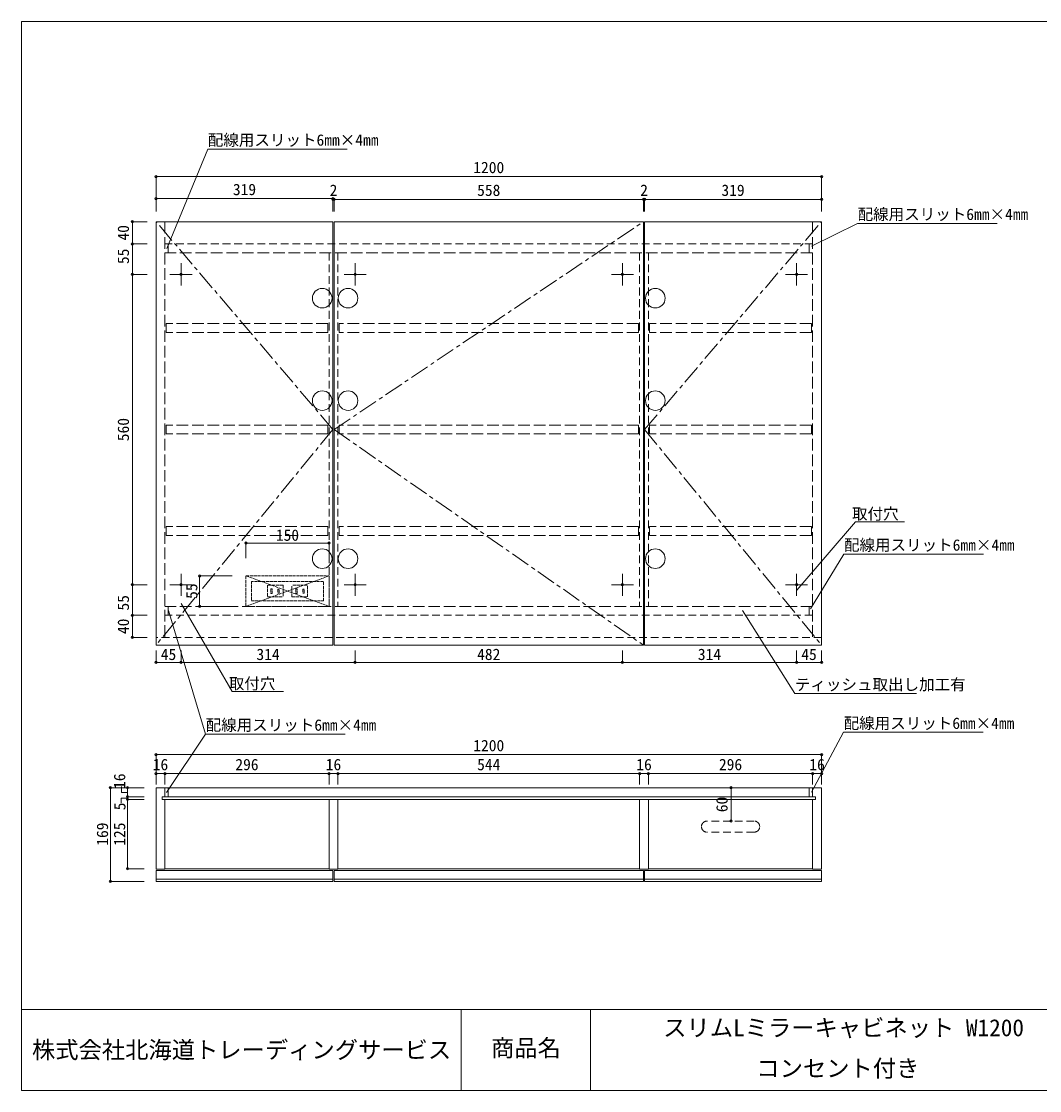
# Model space of a CAD drawing. Units: millimetres at full size, sheet at 1:7. Extents: x -1458 to 1457, y -965 to 964.
# Drawn here: x -1458 to 378, y -965 to 964 of the extents above; entities that cross this region are included whole.
import ezdxf
from ezdxf.enums import TextEntityAlignment as Align

# ---------------------------------------------------------------- set-up
doc = ezdxf.new("R2010")
doc.units = ezdxf.units.MM
doc.header["$LTSCALE"] = 7
doc.header["$PDMODE"] = 32
doc.header["$PDSIZE"] = 4.2
for name, pattern in [('CHAIN1', [8, 5, -1, 1, -1]), ('DASHED2', [3, 2, -1]), ('DASHED3', [4, 3, -1]), ('USER1', [1, 0.8, -0.2])]:
    doc.linetypes.add(name, pattern=pattern)
doc.layers.add('0-0_0', color=7, linetype='Continuous', lineweight=15)
doc.layers.add('1-0', color=7, linetype='Continuous', lineweight=15)
doc.styles.add('ＭＳ ゴシック', font='')
doc.styles.get('ＭＳ ゴシック').set_extended_font_data('MS Gothic')

msp = doc.modelspace()

# ---------------------------------------------------------------- linework, layer by layer
at = {"layer": '0-0_0'}
for p, q in [((-1457.609, -818.218), (1457.006, -818.218)), ((-664.535, -818.218), (-664.535, -964.67)), ((-431.202, -818.218), (-431.202, -964.67))]:
    msp.add_line(p, q, dxfattribs=at)
at = {"layer": '0-0_0', "lineweight": 18}
msp.add_lwpolyline([(-1457.609, -964.67), (1457.006, -964.67), (1457.006, 964.257), (-1457.609, 964.257)], close=True, dxfattribs=at)
at = {"layer": '1-0'}
for p, q in [((-1121.452, 733.878), (-1195.461, 554.455)), ((-1121.452, 733.878), (-972.769, 733.878)), ((-972.769, 733.878), (-869.992, 733.878)), ((-1214.781, 602.896), (-1214.781, -161.104)), ((-895.781, 602.896), (-1214.781, 602.896)), ((-895.781, -161.104), (-895.781, 602.896)), ((-895.781, 589.15), (-895.781, 602.896)), ((-893.781, 602.896), (-893.781, -161.104)), ((-893.781, 602.896), (-335.781, 602.896)), ((-333.781, -161.104), (-333.781, 602.896)), ((-333.781, 602.896), (-14.781, 602.896)), ((50.252, 599.901), (-33.047, 558.502)), ((-14.781, 602.896), (-14.781, -161.104)), ((50.252, 599.901), (198.935, 599.901)), ((198.935, 599.901), (301.711, 599.901)), ((-1169.781, 507.9), (-1169.781, 527.9)), ((-855.781, 507.9), (-855.781, 527.9)), ((-373.781, 507.9), (-373.781, 527.9)), ((-59.781, 507.9), (-59.781, 527.9)), ((-1169.781, 507.9), (-1189.781, 507.9)), ((-1169.781, 507.9), (-1169.781, 487.9)), ((-1169.781, 507.9), (-1149.781, 507.9)), ((-855.781, 507.9), (-875.781, 507.9)), ((-855.781, 507.9), (-855.781, 487.9)), ((-855.781, 507.9), (-835.781, 507.9)), ((-373.781, 507.9), (-393.781, 507.9)), ((-373.781, 507.9), (-373.781, 487.9)), ((-373.781, 507.9), (-353.781, 507.9)), ((-59.781, 507.9), (-79.781, 507.9)), ((-59.781, 507.9), (-59.781, 487.9)), ((-59.781, 507.9), (-39.781, 507.9)), ((-59.302, -61.81), (46.215, 61.522)), ((46.215, 61.522), (135.064, 61.522)), ((-1052.781, 23.037), (-902.781, 23.037)), ((-1052.781, 23.037), (-1052.781, -3.852)), ((-902.781, 23.037), (-902.781, -3.852)), ((-34.386, -95.682), (25.677, 3.206)), ((25.677, 3.206), (174.36, 3.206)), ((174.36, 3.206), (277.137, 3.206)), ((-1169.781, -52.104), (-1169.781, -32.104)), ((-1136.156, -36.104), (-1136.156, -91.104)), ((-1136.156, -36.104), (-1077.722, -36.104)), ((-855.781, -52.104), (-855.781, -32.104)), ((-373.781, -52.104), (-373.781, -32.104)), ((-59.781, -52.104), (-59.781, -32.104)), ((-1169.781, -52.104), (-1189.781, -52.104)), ((-1169.781, -52.104), (-1169.781, -72.104)), ((-1169.781, -52.104), (-1149.781, -52.104)), ((-855.781, -52.104), (-875.781, -52.104)), ((-855.781, -52.104), (-855.781, -72.104)), ((-855.781, -52.104), (-835.781, -52.104)), ((-373.781, -52.104), (-393.781, -52.104)), ((-373.781, -52.104), (-373.781, -72.104)), ((-373.781, -52.104), (-353.781, -52.104)), ((-59.781, -52.104), (-79.781, -52.104)), ((-59.781, -52.104), (-59.781, -72.104)), ((-59.781, -52.104), (-39.781, -52.104)), ((-1136.156, -91.104), (-1077.722, -91.104)), ((-1125.41, -321.58), (-1192.278, -98.317)), ((-62.877, -248.521), (-157.524, -98.639)), ((-895.781, -161.104), (-1214.781, -161.104)), ((-1214.781, -192.037), (-1214.781, -170.725)), ((-1169.781, -192.037), (-1169.781, -170.725)), ((-855.781, -192.037), (-855.781, -170.725)), ((-373.781, -192.037), (-373.781, -170.725)), ((-333.781, -161.104), (-14.781, -161.104)), ((-59.781, -192.037), (-59.781, -170.725)), ((-14.781, -192.037), (-14.781, -170.725)), ((-1214.781, -192.037), (-1169.781, -192.037)), ((-1169.781, -192.037), (-855.781, -192.037)), ((-855.781, -192.037), (-373.781, -192.037)), ((-373.781, -192.037), (-59.781, -192.037)), ((-59.781, -192.037), (-14.781, -192.037)), ((-62.877, -248.521), (156.49, -248.521)), ((-1125.41, -321.58), (-1196.089, -426.705)), ((-1125.41, -321.58), (-976.727, -321.58)), ((-976.727, -321.58), (-873.95, -321.58)), ((25.129, -318.28), (-33.059, -426.333)), ((25.129, -318.28), (173.812, -318.28)), ((173.812, -318.28), (276.589, -318.28)), ((-1277.074, -426.857), (-1277.074, -415.953)), ((-1214.781, -418.403), (-14.781, -418.403)), ((-1198.781, -418.403), (-1198.781, -434.403)), ((-30.781, -418.403), (-30.781, -434.403)), ((-14.781, -418.403), (-14.781, -565.403)), ((-1277.721, -436.884), (-1277.721, -445.489)), ((-1266.567, -436.884), (-1277.721, -436.884)), ((-1266.169, -426.857), (-1277.074, -426.857)), ((-1203.781, -434.403), (-1203.781, -439.403)), ((-1203.781, -434.403), (-25.781, -434.403)), ((-1203.781, -439.403), (-25.781, -439.403)), ((-1198.781, -439.403), (-1198.781, -565.403)), ((-886.781, -439.903), (-886.781, -565.403)), ((-342.781, -439.903), (-342.781, -565.403)), ((-326.781, -439.903), (-326.781, -565.403)), ((-25.781, -434.403), (-25.781, -439.403)), ((-1198.781, -564.403), (-902.781, -564.403)), ((-895.781, -567.403), (-895.781, -587.403)), ((-886.781, -564.403), (-342.781, -564.403)), ((-326.781, -565.403), (-342.781, -565.403)), ((-335.781, -567.403), (-335.781, -587.403)), ((-333.781, -567.403), (-333.781, -587.403)), ((-326.781, -564.403), (-30.781, -564.403)), ((-1214.781, -583.403), (-895.781, -583.403)), ((-1214.781, -587.403), (-895.781, -587.403)), ((-893.781, -583.403), (-335.781, -583.403)), ((-893.781, -587.403), (-335.781, -587.403)), ((-333.781, -583.403), (-14.781, -583.403)), ((-333.781, -587.403), (-14.781, -587.403))]:
    msp.add_line(p, q, dxfattribs=at)
at = {"layer": '1-0', "color": 4, "lineweight": 9}
for p, q in [((-1214.781, 684.3), (-1214.781, 621.074)), ((-1214.781, 684.3), (-14.781, 684.3)), ((-14.781, 684.3), (-14.781, 621.074)), ((-1214.781, 644.608), (-1214.781, 621.074)), ((-1214.781, 644.608), (-895.781, 644.608)), ((-895.781, 644.608), (-895.781, 621.074)), ((-895.781, 643.223), (-895.781, 621.074)), ((-895.781, 643.223), (-893.781, 643.223)), ((-893.781, 643.223), (-335.781, 643.223)), ((-893.781, 643.223), (-893.781, 621.074)), ((-335.781, 643.223), (-333.781, 643.223)), ((-335.781, 643.223), (-335.781, 621.074)), ((-333.781, 643.223), (-14.781, 643.223)), ((-333.781, 643.223), (-333.781, 621.074)), ((-14.781, 643.223), (-14.781, 621.074)), ((-1257.453, 602.896), (-1230.978, 602.896)), ((-1257.453, 602.896), (-1257.453, 562.9)), ((-1257.453, 562.9), (-1257.453, 517.9)), ((-1257.453, 562.9), (-1230.978, 562.9)), ((-1257.453, 517.9), (-1257.453, -62.104)), ((-1257.453, 507.9), (-1230.978, 507.9)), ((-1257.453, -52.104), (-1230.978, -52.104)), ((-1257.453, -62.104), (-1257.453, -107.104)), ((-1257.453, -107.104), (-1257.453, -147.104)), ((-1257.453, -107.104), (-1230.978, -107.104)), ((-1257.453, -147.104), (-1230.978, -147.104)), ((-1214.781, -358.55), (-1214.781, -412.665)), ((-1214.781, -358.55), (-14.781, -358.55)), ((-14.781, -358.55), (-14.781, -412.665)), ((-1214.781, -392.801), (-1214.781, -412.665)), ((-1214.781, -392.801), (-1198.781, -392.801)), ((-1198.781, -392.801), (-902.781, -392.801)), ((-1198.781, -392.801), (-1198.781, -412.665)), ((-902.781, -392.801), (-886.781, -392.801)), ((-902.781, -392.801), (-902.781, -412.665)), ((-886.781, -392.801), (-342.781, -392.801)), ((-886.781, -392.801), (-886.781, -412.665)), ((-342.781, -392.801), (-326.781, -392.801)), ((-342.781, -392.801), (-342.781, -412.665)), ((-326.781, -392.801), (-30.781, -392.801)), ((-326.781, -392.801), (-326.781, -412.665)), ((-30.781, -392.801), (-14.781, -392.801)), ((-30.781, -392.801), (-30.781, -412.665)), ((-14.781, -392.801), (-14.781, -412.665)), ((-1297.161, -418.403), (-1236.433, -418.403)), ((-1266.269, -418.403), (-1236.433, -418.403)), ((-1266.269, -418.403), (-1266.269, -434.403)), ((-177.956, -418.403), (-177.956, -478.403)), ((-1266.269, -434.403), (-1266.269, -439.403)), ((-1266.269, -434.403), (-1236.433, -434.403)), ((-1266.269, -439.403), (-1266.269, -564.403)), ((-1266.269, -439.403), (-1236.433, -439.403)), ((-1266.269, -564.403), (-1236.433, -564.403))]:
    msp.add_line(p, q, dxfattribs=at)
at = {"layer": '1-0', "linetype": 'CHAIN1'}
for p, q in [((-895.781, 227.896), (-1214.781, 602.896)), ((-893.781, 227.896), (-335.781, 602.896)), ((-333.781, 227.896), (-14.781, 602.896)), ((-895.781, 227.896), (-1214.781, -161.104)), ((-893.781, 227.896), (-335.781, -161.104)), ((-333.781, 227.896), (-14.781, -161.104))]:
    msp.add_line(p, q, dxfattribs=at)
at = {"layer": '1-0', "linetype": 'DASHED3'}
for p, q in [((-1198.781, 602.896), (-1198.781, -147.104)), ((-30.781, 602.896), (-30.781, -147.104)), ((-1192.781, 562.9), (-1192.781, 546.9)), ((-36.781, 562.9), (-36.781, 546.9)), ((-30.781, 546.9), (-1198.781, 546.9)), ((-1196.781, 418.989), (-1196.781, 402.989)), ((-904.781, 418.989), (-1196.781, 418.989)), ((-904.781, 418.989), (-904.781, 402.989)), ((-884.781, 418.989), (-884.781, 402.989)), ((-344.781, 418.989), (-884.781, 418.989)), ((-344.781, 418.989), (-344.781, 402.989)), ((-324.781, 418.989), (-324.781, 402.989)), ((-32.781, 418.989), (-324.781, 418.989)), ((-32.781, 418.989), (-32.781, 402.989)), ((-904.781, 402.989), (-1196.781, 402.989)), ((-344.781, 402.989), (-884.781, 402.989)), ((-32.781, 402.989), (-324.781, 402.989)), ((-1196.781, 235.932), (-1196.781, 219.932)), ((-904.781, 235.932), (-1196.781, 235.932)), ((-904.781, 235.932), (-904.781, 219.932)), ((-344.781, 235.932), (-884.781, 235.932)), ((-884.781, 235.932), (-884.781, 219.932)), ((-344.781, 235.932), (-344.781, 219.932)), ((-32.781, 235.932), (-324.781, 235.932)), ((-324.781, 235.932), (-324.781, 219.932)), ((-32.781, 235.932), (-32.781, 219.932)), ((-904.781, 219.932), (-1196.781, 219.932)), ((-344.781, 219.932), (-884.781, 219.932)), ((-32.781, 219.932), (-324.781, 219.932)), ((-1196.781, 52.875), (-1196.781, 36.875)), ((-904.781, 52.875), (-1196.781, 52.875)), ((-904.781, 52.875), (-904.781, 36.875)), ((-884.781, 52.875), (-884.781, 36.875)), ((-344.781, 52.875), (-884.781, 52.875)), ((-344.781, 52.875), (-344.781, 36.875)), ((-324.781, 52.875), (-324.781, 36.875)), ((-32.781, 52.875), (-324.781, 52.875)), ((-32.781, 52.875), (-32.781, 36.875)), ((-904.781, 36.875), (-1196.781, 36.875)), ((-344.781, 36.875), (-884.781, 36.875)), ((-32.781, 36.875), (-324.781, 36.875)), ((-30.781, -91.104), (-1198.781, -91.104)), ((-1192.781, -91.104), (-1192.781, -107.104)), ((-36.781, -91.104), (-36.781, -107.104)), ((-1192.781, -418.403), (-1192.781, -434.403)), ((-36.781, -418.403), (-36.781, -434.403))]:
    msp.add_line(p, q, dxfattribs=at)
at = {"layer": '1-0', "linetype": 'DASHED2'}
for p, q in [((-30.781, 562.9), (-1198.781, 562.9)), ((-342.781, 563.15), (-342.781, 562.9)), ((-326.781, 563.15), (-326.781, 562.9)), ((-902.781, 546.9), (-902.781, -91.104)), ((-886.781, 546.9), (-886.781, -91.104)), ((-342.781, 546.9), (-342.781, -91.104)), ((-326.781, 546.9), (-326.781, -91.104)), ((-30.781, -107.104), (-1198.781, -107.104)), ((-14.781, -147.104), (-1214.781, -147.104)), ((-136.281, -478.403), (-221.281, -478.403)), ((-136.281, -498.403), (-221.281, -498.403))]:
    msp.add_line(p, q, dxfattribs=at)
at = {"layer": '1-0', "linetype": 'USER1'}
for p, q in [((-1052.781, -36.104), (-902.781, -91.104)), ((-1052.781, -91.104), (-902.781, -36.104)), ((-1013.781, -53.104), (-1013.781, -74.104)), ((-985.781, -53.104), (-1013.781, -53.104)), ((-985.781, -53.104), (-985.781, -74.104)), ((-969.781, -74.104), (-969.781, -53.104)), ((-941.781, -53.104), (-969.781, -53.104)), ((-941.781, -74.104), (-941.781, -53.104)), ((-1013.781, -74.104), (-985.781, -74.104)), ((-969.781, -74.104), (-941.781, -74.104))]:
    msp.add_line(p, q, dxfattribs=at)
at = {"layer": '1-0'}
for points in [[(-893.781, -161.104), (-335.781, -161.104), (-335.781, 602.896)], [(-1169.781, -85.85), (-1077.631, -244.731), (-984.98, -244.731)], [(-1214.781, -418.403), (-1214.781, -565.403), (-1198.781, -565.403)], [(-902.781, -439.903), (-902.781, -565.403), (-886.781, -565.403)], [(-30.781, -439.403), (-30.781, -565.403), (-14.781, -565.403)], [(-895.781, -567.403), (-1214.781, -567.403), (-1214.781, -587.403)], [(-335.781, -567.403), (-893.781, -567.403), (-893.781, -587.403)], [(-333.781, -567.403), (-14.781, -567.403), (-14.781, -587.403)]]:
    msp.add_lwpolyline(points, dxfattribs=at)
at = {"layer": '1-0', "linetype": 'USER1'}
for points in [[(-902.781, -91.104), (-1052.781, -91.104), (-1052.781, -36.104), (-902.781, -36.104)], [(-912.781, -81.104), (-912.781, -46.104), (-1042.781, -46.104), (-1042.781, -81.104)], [(-1005.531, -67.954), (-1005.531, -59.254), (-1007.731, -59.254), (-1007.731, -67.954)], [(-992.831, -67.104), (-992.831, -60.104), (-995.031, -60.104), (-995.031, -67.104)], [(-960.531, -67.954), (-960.531, -59.254), (-962.731, -59.254), (-962.731, -67.954)], [(-947.831, -67.104), (-947.831, -60.104), (-950.031, -60.104), (-950.031, -67.104)]]:
    msp.add_lwpolyline(points, close=True, dxfattribs=at)
at = {"layer": '1-0', "color": 4, "lineweight": 9}
msp.add_lwpolyline([(-1297.161, -418.403), (-1297.161, -587.407), (-1236.433, -587.407)], dxfattribs=at)
at = {"layer": '1-0'}
for centre, radius in [((-1169.781, 507.9), 2), ((-855.781, 507.9), 2), ((-373.781, 507.9), 2), ((-59.781, 507.9), 2), ((-915.145, 464.874), 17.647), ((-868.571, 464.874), 17.647), ((-314.417, 464.874), 17.647), ((-915.145, 280.136), 17.647), ((-868.571, 280.136), 17.647), ((-314.417, 280.136), 17.647), ((-915.145, -5.016), 17.647), ((-868.571, -5.016), 17.647), ((-314.417, -5.016), 17.647), ((-1169.781, -52.104), 2), ((-855.781, -52.104), 2), ((-373.781, -52.104), 2), ((-59.781, -52.104), 2)]:
    msp.add_circle(centre, radius, dxfattribs=at)
at = {"layer": '1-0', "linetype": 'DASHED2'}
for centre, start, end in [((-221.281, -488.403), 90, 180), ((-136.281, -488.403), 0, 90), ((-221.281, -488.403), 180, 270), ((-136.281, -488.403), 270, 0)]:
    msp.add_arc(centre, 10, start, end, dxfattribs=at)
at = {"layer": '1-0', "color": 6}
for p in [(-1214.781, 684.3), (-14.781, 684.3), (-1214.781, 644.608), (-895.781, 644.608), (-895.781, 643.223), (-893.781, 643.223), (-335.781, 643.223), (-333.781, 643.223), (-14.781, 643.223), (-1257.453, 602.896), (-1257.453, 562.9), (-1257.453, 507.9), (-1257.453, -52.104), (-1257.453, -107.104), (-1257.453, -147.104), (-1214.781, -358.55), (-14.781, -358.55), (-1214.781, -392.801), (-1198.781, -392.801), (-902.781, -392.801), (-886.781, -392.801), (-342.781, -392.801), (-326.781, -392.801), (-30.781, -392.801), (-14.781, -392.801), (-1297.161, -418.403), (-1266.269, -418.403), (-177.956, -418.403), (-1266.269, -434.403), (-1266.269, -439.403), (-177.956, -478.403), (-1266.269, -564.403), (-1297.161, -587.407)]:
    msp.add_point(p, dxfattribs=at)
at = {"layer": '1-0'}
for p in [(-1052.781, 23.037), (-902.781, 23.037), (-1136.156, -36.104), (-1136.156, -91.104), (-1214.781, -192.037), (-1169.781, -192.037), (-855.781, -192.037), (-373.781, -192.037), (-59.781, -192.037), (-14.781, -192.037)]:
    msp.add_point(p, dxfattribs=at)

# ---------------------------------------------------------------- texts
at = {"layer": '0-0_0', "style": 'ＭＳ ゴシック'}
for s, p in [('スリムLミラーキャビネット W1200', (-300.248, -875.831)), ('商品名', (-610.868, -912.444)), ('株式会社北海道トレーディングサービス', (-1438.512, -915.745)), ('コンセント付き', (-132.248, -949.057))]:
    msp.add_text(s, height=30.79, dxfattribs=at).set_placement(p, align=Align.BOTTOM_LEFT)
at = {"layer": '1-0', "style": 'ＭＳ ゴシック'}
for s, p in [('配線用スリット6㎜×4㎜', (-1121.452, 733.878)), ('1200', (-642.781, 684.3)), ('319', (-1076.281, 644.608)), ('2', (-901.781, 643.223)), ('558', (-635.781, 643.223)), ('2', (-341.781, 643.223)), ('319', (-195.281, 643.223)), ('配線用スリット6㎜×4㎜', (50.252, 599.901)), ('取付穴', (40.215, 59.522)), ('150', (-998.781, 21.037)), ('配線用スリット6㎜×4㎜', (25.677, 3.206)), ('45', (-1206.281, -194.037)), ('314', (-1033.781, -194.037)), ('482', (-635.781, -194.037)), ('314', (-237.781, -194.037)), ('45', (-51.281, -194.037)), ('取付穴', (-1083.631, -246.731)), ('ティッシュ取出し加工有', (-62.877, -248.521)), ('配線用スリット6㎜×4㎜', (25.129, -318.28)), ('配線用スリット6㎜×4㎜', (-1125.41, -321.58)), ('1200', (-642.781, -358.55)), ('16', (-1220.781, -392.801)), ('296', (-1071.781, -392.801)), ('16', (-908.781, -392.801)), ('16', (-348.781, -392.801)), ('296', (-199.781, -392.801)), ('16', (-36.781, -392.801)), ('544', (-635.781, -392.801))]:
    msp.add_text(s, height=20.53, dxfattribs=at).set_placement(p, align=Align.BOTTOM_LEFT)
for s, p in [('40', (-1257.453, 568.898)), ('55', (-1257.453, 526.4)), ('560', (-1257.453, 206.898)), ('55', (-1134.156, -77.604)), ('55', (-1257.453, -98.604)), ('40', (-1257.453, -141.104)), ('16', (-1264.269, -420.403)), ('60', (-177.956, -462.403)), ('5', (-1263.818, -458.917)), ('169', (-1295.161, -522.905)), ('125', (-1264.269, -522.903))]:
    msp.add_text(s, height=20.53, rotation=90, dxfattribs=at).set_placement(p, align=Align.BOTTOM_LEFT)

doc.saveas('drawing.dxf')
